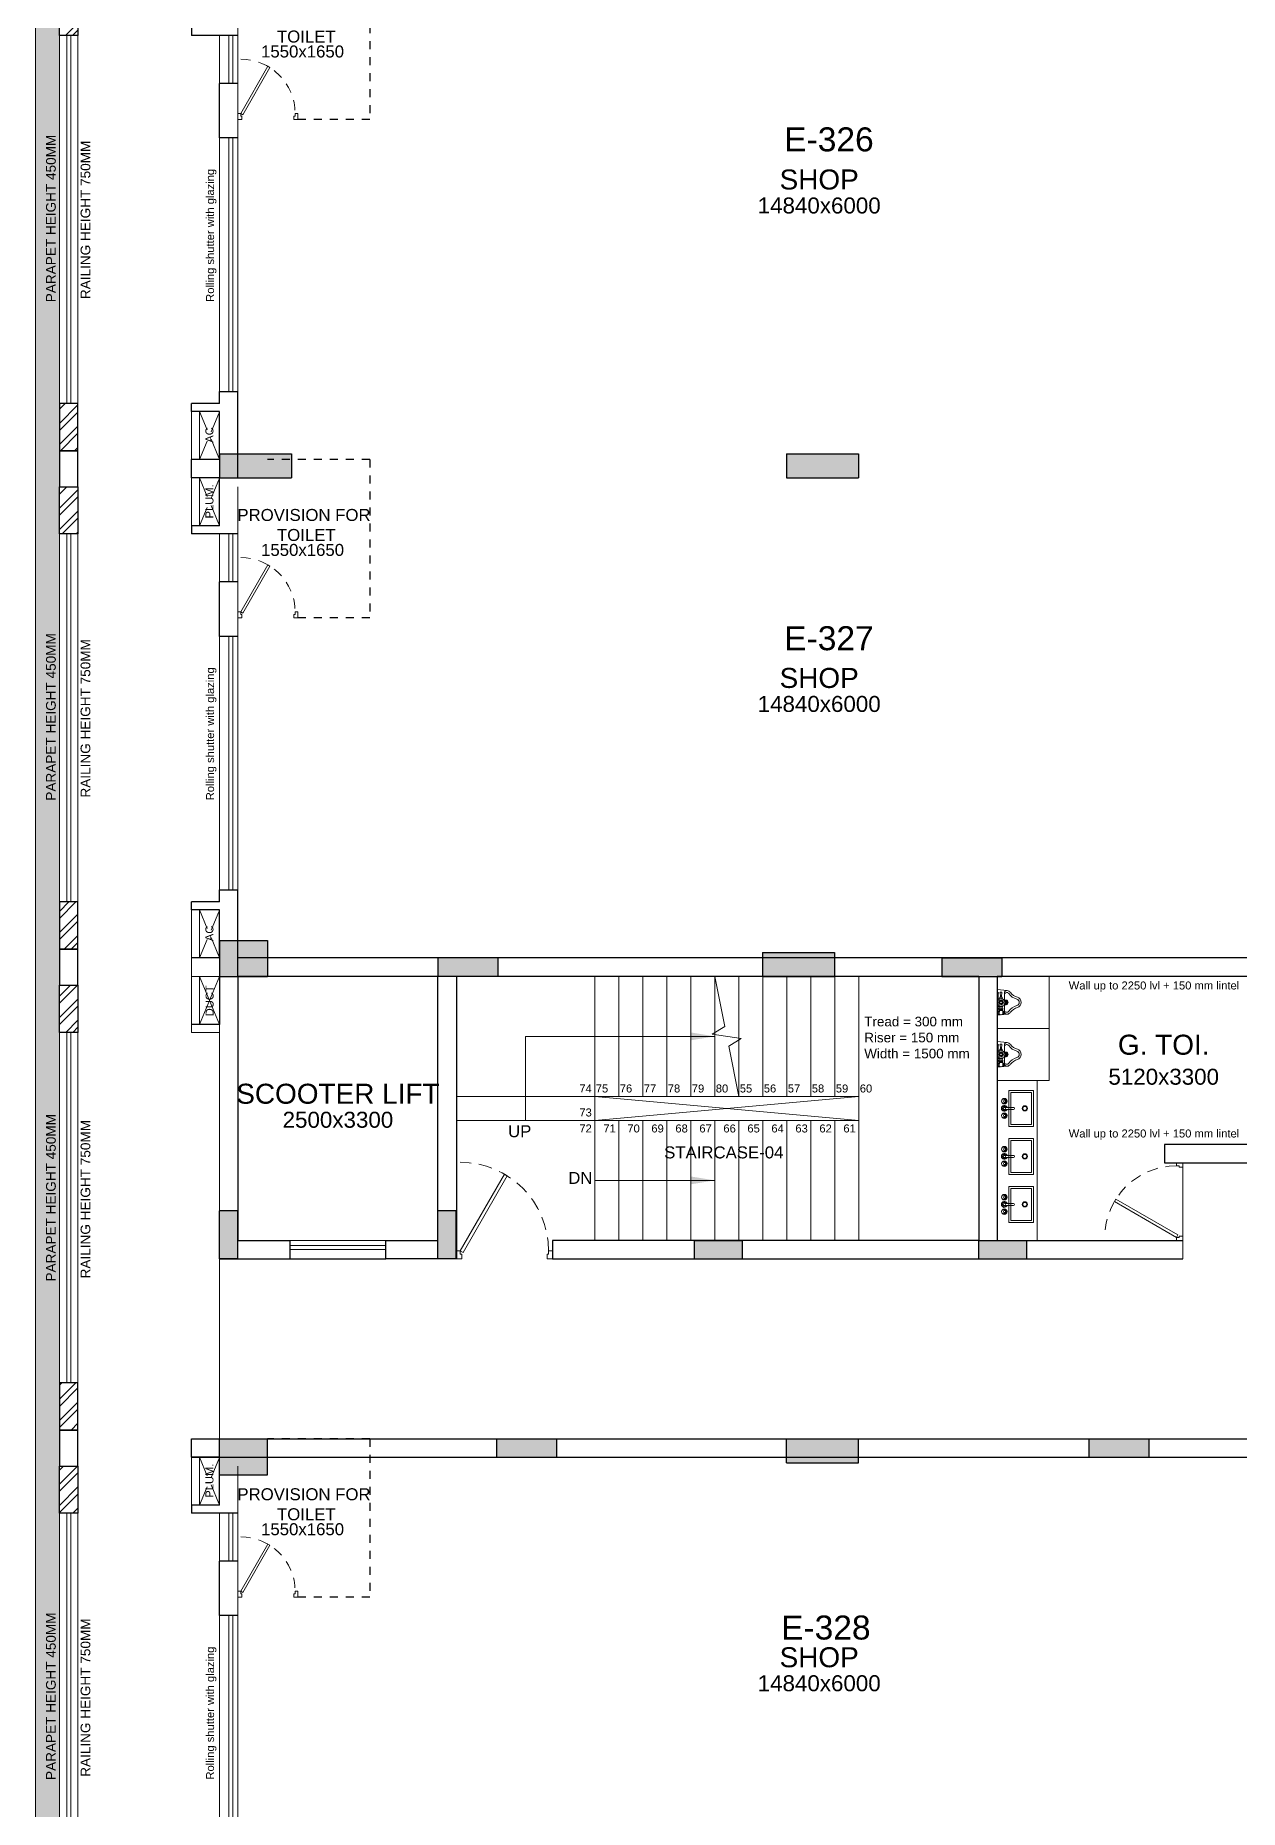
# Model space of a CAD drawing. Header units: metres. Extents: x 9819 to 10514, y 4405 to 4599.
# Drawn here: x 10423.67 to 10438.72, y 4453.6 to 4475.77 of the extents above; entities that cross this region are included whole.
import ezdxf
from ezdxf.enums import TextEntityAlignment as Align

# ---------------------------------------------------------------- set-up
doc = ezdxf.new("R2010")
doc.units = ezdxf.units.M
doc.header["$MEASUREMENT"] = 0
doc.linetypes.add('DASHED2', pattern=[0.375, 0.25, -0.125])
doc.linetypes.add('HIDDEN', pattern=[0.375, 0.25, -0.125])
doc.layers.add('A_COL. NO', color=4, linetype='Continuous')
doc.layers.add('STRU. COL.', color=1, linetype='Continuous')
for name, color, linetype, lineweight in [('A_CONC', 1, 'Continuous', 30), ('A_DOOR-WIN', 23, 'Continuous', 9), ('A_DOTTED', 8, 'HIDDEN', 0), ('A_GLAZE', 140, 'Continuous', 5), ('A_LEDGE', 252, 'Continuous', 15), ('A_PLUMBING FIXTURES', 8, 'Continuous', 15), ('A_SHOP NO.', 113, 'Continuous', 5), ('A_SILL 0.09', 9, 'Continuous', 9), ('A_SILL 0.25', 25, 'Continuous', 15), ('A_STAIRS', 21, 'Continuous', 9), ('A_TEXT', 7, 'Continuous', 5), ('A_WALL', 7, 'Continuous', 30), ('A_Wall Hatch', 8, 'Continuous', 5), ('Doorline', 251, 'DASHED2', 13)]:
    doc.layers.add(name, color=color, linetype=linetype, lineweight=lineweight)
doc.layers.get('A_COL. NO').off()
doc.styles.add('A', font='ARIALN.TTF')
doc.styles.get("Standard").update_dxf_attribs({"font": 'arial.ttf'})
doc.dimstyles.new('DIM IN MM', dxfattribs={"dimtxt": 0.18, "dimasz": 0.075, "dimexe": 0.05, "dimexo": 0.05, "dimgap": 0.05, "dimtad": 0, "dimdec": 0, "dimlfac": 1000, "dimzin": 3, "dimdsep": 46, "dimtxsty": 'A', "dimblk1": 'ARCHTICK', "dimblk2": 'ARCHTICK', "dimsah": 1, "dimcen": 0, "dimclrd": 256, "dimclre": 256, "dimclrt": 256, "dimadec": 0, "dimazin": 0, "dimtfac": 1, "dimtdec": 0, "dimtofl": 0, "dimtmove": 1, "dimatfit": 3, "dimfxl": 1, "dimtolj": 1, "dimtzin": 0, "dimlwd": -1, "dimlwe": -1, "dimarcsym": 0})

# ---------------------------------------------------------------- blocks, each defined once
blk = doc.blocks.new('D 750')
at = {"layer": 'A_DOOR-WIN'}
for points in [[(-0.372, 0.665), (-0.035, 0.075), (-0.063, 0.059), (-0.4, 0.649)], [(-0.75, 0.075), (-0.75, 0), (-0.7, 0), (-0.7, 0.043), (-0.715, 0.043), (-0.715, 0.075)], [(0, 0.075), (0, 0), (-0.05, 0), (-0.05, 0.043), (-0.035, 0.043), (-0.035, 0.075)]]:
    blk.add_lwpolyline(points, close=True, dxfattribs=at)
at = {"layer": 'Doorline', "ltscale": 0.5}
blk.add_arc((-0.035, 0.075), 0.68, 90, 180, dxfattribs=at)
blk = doc.blocks.new('Typical shops 3rd')
at = {"layer": 'A_DOOR-WIN'}
for p, q in [((30.095, -1.08), (30.095, -4.25)), ((30.145, -1.08), (30.145, -4.25)), ((0.465, -5.38), (0.465, -2.21)), ((0.515, -5.38), (0.515, -2.21))]:
    blk.add_line(p, q, dxfattribs=at)
at = {"layer": 'A_DOTTED'}
for p, q in [((0.1, -0.83), (0.35, -0.23)), ((0.1, -0.23), (0.35, -0.83)), ((30.51, -0.23), (30.26, -0.83)), ((30.51, -0.83), (30.26, -0.23)), ((0.1, -6.23), (0.35, -5.63)), ((0.1, -5.63), (0.35, -6.23)), ((30.51, -5.63), (30.26, -6.23)), ((30.51, -6.23), (30.26, -5.63))]:
    blk.add_line(p, q, dxfattribs=at)
at = {"layer": 'A_GLAZE'}
for p, q in [((0.465, -1.53), (0.465, -0.93)), ((0.515, -1.53), (0.515, -0.93)), ((30.095, -4.93), (30.095, -5.53)), ((30.145, -4.93), (30.145, -5.53))]:
    blk.add_line(p, q, dxfattribs=at)
at = {"layer": 'A_LEDGE'}
for p, q in [((0, -0.83), (0, -0.23)), ((0.1, -0.83), (0.1, -0.23)), ((30.51, -0.83), (30.51, -0.23)), ((30.61, -0.83), (30.61, -0.23)), ((0, -5.63), (0, -6.23)), ((0.1, -5.63), (0.1, -6.23)), ((30.51, -5.63), (30.51, -6.23)), ((30.61, -5.63), (30.61, -6.23))]:
    blk.add_line(p, q, dxfattribs=at)
at = {"layer": 'A_SILL 0.09'}
for p, q in [((0.58, -0.34), (0.58, -5.38)), ((0.35, -1.53), (0.35, -0.93)), ((30.03, -4.25), (30.03, -1.08)), ((30.26, -1.08), (30.26, -4.25)), ((0.35, -5.38), (0.35, -2.21)), ((30.26, -4.93), (30.26, -5.53))]:
    blk.add_line(p, q, dxfattribs=at)
at = {"layer": 'A_WALL'}
for p, q in [((0, -0.23), (0, 0)), ((30.03, 0), (30.03, -1.08)), ((30.61, 0), (30.61, -0.23)), ((0.35, -0.23), (0, -0.23)), ((0.35, -0.83), (0.35, -0.23)), ((30.26, -0.23), (30.61, -0.23)), ((30.26, -0.23), (30.26, -0.83)), ((0.35, -0.83), (0, -0.83)), ((0, -0.83), (0, -0.93)), ((30.26, -0.83), (30.61, -0.83)), ((30.61, -0.83), (30.61, -0.93)), ((0.58, -0.93), (0, -0.93)), ((30.26, -1.08), (30.03, -1.08)), ((30.26, -0.93), (30.61, -0.93)), ((30.26, -0.93), (30.26, -1.08)), ((0.35, -2.21), (0.35, -1.53)), ((0.58, -1.53), (0.35, -1.53)), ((0.58, -2.21), (0.35, -2.21)), ((30.03, -4.25), (30.03, -4.93)), ((30.03, -4.25), (30.26, -4.25)), ((30.26, -4.25), (30.26, -4.93)), ((30.03, -4.93), (30.26, -4.93)), ((0.35, -5.53), (0, -5.53)), ((0, -5.63), (0, -5.53)), ((0.35, -5.38), (0.58, -5.38)), ((0.35, -5.53), (0.35, -5.38)), ((0.58, -6.46), (0.58, -5.38)), ((30.03, -5.53), (30.61, -5.53)), ((30.03, -5.53), (30.03, -6.13)), ((30.61, -5.63), (30.61, -5.53)), ((0.35, -5.63), (0, -5.63)), ((0.35, -6.23), (0.35, -5.63)), ((30.26, -5.63), (30.26, -6.23)), ((30.26, -5.63), (30.61, -5.63)), ((0.35, -6.23), (0, -6.23)), ((30.26, -6.23), (30.61, -6.23))]:
    blk.add_line(p, q, dxfattribs=at)
at = {"layer": 'A_WALL', "color": 252, "linetype": 'DASHED2', "ltscale": 0.3, "true_color": 0x939598}
for p, q in [((2.23, 0), (0.95, 0)), ((28.38, -6.23), (30.03, -6.23))]:
    blk.add_line(p, q, dxfattribs=at)
for points in [[(2.23, 0), (2.23, -1.98), (1.33, -1.98)], [(28.38, -6.23), (28.38, -4.48), (29.28, -4.48)]]:
    blk.add_lwpolyline(points, dxfattribs=at)
at = {"layer": 'A_DOOR-WIN', "xscale": -1}
blk.add_blockref('D 750', (0.58, -1.98), dxfattribs=at)
at = {"layer": 'A_DOOR-WIN', "xscale": -1, "rotation": 180}
blk.add_blockref('D 750', (30.03, -4.48), dxfattribs=at)
at = {"layer": 'A_TEXT'}
for s, p in [('PLUM.', (0.274, -0.523)), ('AC', (30.436, -0.531)), ('Rolling shutter with glazing', (30.399, -3.034)), ('Rolling shutter with glazing', (0.282, -3.428)), ('PLUM.', (30.434, -5.936)), ('AC', (0.274, -5.923))]:
    blk.add_text(s, height=0.1, rotation=90, dxfattribs=at).set_placement(p, align=Align.CENTER)
for s, height, p in [('1550x1650', 0.15, (1.388, -1.205)), ('SHOP', 0.25, (7.845, -2.855)), ('SHOP', 0.25, (22.548, -2.855)), ('14840x6000', 0.2, (7.845, -3.155)), ('14840x6000', 0.2, (22.531, -3.155)), ('1550x1650', 0.15, (29.207, -5.877))]:
    blk.add_text(s, height=height, dxfattribs=at).set_placement(p, align=Align.CENTER)
at = {"layer": 'A_TEXT', "char_height": 0.15, "width": 1.97366, "attachment_point": 1}
for insert in [(0.419, -0.618), (28.239, -5.29)]:
    blk.add_mtext('\\pxqc;PROVISION FOR\\P TOILET ', dxfattribs=dict(at, insert=insert))
blk = doc.blocks.new('D-900')
at = {"layer": 'A_DOOR-WIN'}
for points in [[(0.45, 0.794), (0.035, 0.075), (0.063, 0.059), (0.478, 0.778)], [(0, 0.075), (0, 0), (0.05, 0), (0.05, 0.043), (0.035, 0.043), (0.035, 0.075)], [(0.9, 0.075), (0.9, 0), (0.85, 0), (0.85, 0.043), (0.865, 0.043), (0.865, 0.075)]]:
    blk.add_lwpolyline(points, close=True, dxfattribs=at)
at = {"layer": 'Doorline', "ltscale": 0.5}
blk.add_arc((0.035, 0.075), 0.83, 0, 90, dxfattribs=at)
blk = doc.blocks.new('_ARCHTICK')
at = {"color": 0, "linetype": 'ByBlock', "const_width": 0.15}
blk.add_lwpolyline([(-0.5, -0.5), (0.5, 0.5)], dxfattribs=at)
blk = doc.blocks.new('6P-BAMBI-flat-18')
at = {"ltscale": 0.5}
for p, q in [((0, 0.143), (0, 0.159)), ((0, 0.159), (0.123, 0.149)), ((0, 0.143), (0, 0.117)), ((0, -0.159), (0, 0.117)), ((0.006, 0.147), (0.023, 0.147)), ((0.006, 0.147), (0.006, 0.113)), ((0.006, 0.113), (0.023, 0.113)), ((0.008, 0.13), (0.021, 0.13)), ((0.014, 0.113), (0.014, 0.059)), ((0.023, 0.15), (0.023, 0.11)), ((0.023, 0.15), (0.025, 0.15)), ((0.023, 0.11), (0.028, 0.11)), ((0.025, 0.15), (0.025, 0.11)), ((0.071, 0.088), (0.026, 0.088)), ((0.026, 0.074), (0.026, 0.088)), ((0.071, 0.074), (0.026, 0.074)), ((0.026, 0.05), (0.026, 0.041)), ((0.026, 0.05), (0.07, 0.05)), ((0.028, 0.12), (0.028, 0.103)), ((0.028, 0.088), (0.028, 0.103)), ((0.028, 0.103), (0.069, 0.103)), ((0.033, 0.05), (0.033, 0.074)), ((0.048, 0.076), (0.048, 0.086)), ((0.064, 0.05), (0.064, 0.074)), ((0.068, 0.088), (0.068, 0.103)), ((0.069, 0.12), (0.069, 0.103)), ((0.069, 0.11), (0.08, 0.11)), ((0.07, 0.05), (0.07, 0.041)), ((0.071, 0.15), (0.08, 0.15)), ((0.071, 0.15), (0.071, 0.11)), ((0.071, 0.074), (0.071, 0.088)), ((0.08, 0.15), (0.08, 0.11)), ((0.086, 0.148), (0.08, 0.149)), ((0.08, 0.147), (0.09, 0.147)), ((0.08, 0.113), (0.09, 0.113)), ((0.082, 0.13), (0.088, 0.13)), ((0.09, 0.147), (0.09, 0.113)), ((0.09, 0.021), (0.09, 0.116)), ((0, -0.159), (0.123, -0.149)), ((0.014, -0.115), (0.014, -0.059)), ((0.027, -0.042), (0.027, -0.045)), ((0.037, -0.045), (0.027, -0.045)), ((0.033, -0.045), (0.033, -0.063)), ((0.033, -0.063), (0.035, -0.065)), ((0.063, -0.063), (0.033, -0.063)), ((0.061, -0.065), (0.035, -0.065)), ((0.039, -0.126), (0.041, -0.069)), ((0.039, -0.126), (0.041, -0.128)), ((0.039, -0.126), (0.057, -0.126)), ((0.041, -0.069), (0.055, -0.069)), ((0.041, -0.128), (0.055, -0.128)), ((0.057, -0.126), (0.055, -0.069)), ((0.057, -0.126), (0.055, -0.128)), ((0.059, -0.045), (0.069, -0.045)), ((0.063, -0.063), (0.061, -0.065)), ((0.063, -0.045), (0.063, -0.063)), ((0.069, -0.042), (0.069, -0.045)), ((0.09, -0.116), (0.09, -0.021))]:
    blk.add_line(p, q, dxfattribs=at)
blk.add_lwpolyline([(0.032, -0.009), (0.048, -0.018), (0.064, -0.009), (0.064, 0.009), (0.048, 0.018), (0.032, 0.009)], close=True)
for centre, radius in [((0.048, 0), 0.0469), ((0.048, 0), 0.03), ((0.048, 0), 0.029), ((0.048, 0), 0.019), ((0.048, 0), 0.016), ((0.105, 0.018), 0.004), ((0.105, 0), 0.004), ((0.118, 0.013), 0.004), ((0.123, 0), 0.004), ((0.105, -0.018), 0.004), ((0.118, -0.013), 0.004)]:
    blk.add_circle(centre, radius, dxfattribs=at)
for centre, radius, start, end in [((0.028, 0.138), 0.0223, 157.5879, 202.4121), ((0.028, 0.121), 0.0223, 157.5879, 202.4121), ((0.028, 0.059), 0.014, 180, 261.7868), ((0.001, 0.138), 0.0223, 337.5879, 22.4121), ((0.001, 0.121), 0.0223, 337.5879, 22.4121), ((0.048, 0.103), 0.0519, 63.7158, 116.2842), ((0.037, 0.059), 0.0295, 67.5879, 112.4121), ((0.037, 0.103), 0.0295, 247.5879, 292.4121), ((0.043, 0.02), 0.0304, 97.8129, 124.2621), ((0.059, 0.059), 0.0295, 67.5879, 112.4121), ((0.059, 0.103), 0.0295, 247.5879, 292.4121), ((0.053, 0.02), 0.0304, 55.7379, 82.1871), ((0.102, 0.138), 0.0223, 157.5879, 202.4121), ((0.102, 0.121), 0.0223, 157.5879, 202.4121), ((0.159, 0.11), 0.0773, 171.3259, 171.3813), ((0.068, 0.138), 0.0223, 337.5879, 22.4121), ((0.068, 0.121), 0.0223, 337.5879, 22.4121), ((0.124, 0.115), 0.0341, 91.4853, 177.6343), ((0.1, 0.119), 0.0185, 116.9779, 124.4727), ((0.119, 0.095), 0.0293, 29.0945, 168.479), ((0.105, 0), 0.03, 240, 120), ((0.105, 0), 0.025, 233.1301, 126.8699), ((0.092, 0.013), 0.004, 295.9057, 96.1735), ((0.118, 0.095), 0.0538, 31.6584, 84.8116), ((0.295, 0.223), 0.189, 217.0065, 254.7999), ((0.297, 0.227), 0.168, 217.9141, 254.9362), ((0.232, 0), 0.043, 0, 71.887), ((0.232, 0), 0.068, 0, 71.887), ((0.028, -0.059), 0.014, 94.096, 180), ((0.022, -0.115), 0.008, 180, 270), ((0.038, -0.018), 0.0275, 247.5879, 267.8858), ((0.046, -0.064), 0.00754, 193.7683, 230.2425), ((0.05, -0.064), 0.00754, 309.7575, 346.2317), ((0.059, -0.018), 0.0275, 272.1142, 292.4121), ((0.119, -0.095), 0.0293, 191.521, 330.9055), ((0.124, -0.115), 0.0341, 182.3657, 268.5147), ((0.092, -0.013), 0.004, 263.8265, 64.0943), ((0.118, -0.095), 0.0538, 275.1884, 328.3416), ((0.295, -0.223), 0.189, 105.2001, 142.9935), ((0.297, -0.227), 0.168, 105.0638, 142.0859), ((0.232, 0), 0.043, 288.113, 0), ((0.232, 0), 0.068, 288.113, 0)]:
    blk.add_arc(centre, radius, start, end, dxfattribs=at)
blk = doc.blocks.new('S7-flat-32')
at = {"ltscale": 0.5}
for p, q in [((5388.851, -19005.32), (5388.851, -19004.87)), ((5388.851, -19004.87), (5389.16, -19004.87)), ((5388.851, -19005.32), (5388.851, -19004.87)), ((5388.851, -19004.87), (5389.16, -19004.87)), ((5388.876, -19005.295), (5388.876, -19004.895)), ((5388.876, -19004.895), (5389.135, -19004.895)), ((5388.876, -19005.295), (5388.876, -19004.895)), ((5388.876, -19004.895), (5389.135, -19004.895)), ((5389.135, -19004.895), (5389.135, -19005.295)), ((5389.135, -19004.895), (5389.135, -19005.295)), ((5389.16, -19004.87), (5389.16, -19005.32)), ((5389.16, -19004.87), (5389.16, -19005.32)), ((5389.203, -19005.001), (5389.196, -19005.001)), ((5389.203, -19005.001), (5389.196, -19005.001)), ((5389.203, -19005.008), (5389.196, -19005.008)), ((5389.203, -19005.008), (5389.196, -19005.008)), ((5389.212, -19004.993), (5389.212, -19004.986)), ((5389.212, -19004.993), (5389.212, -19004.986)), ((5389.212, -19005.017), (5389.212, -19005.023)), ((5389.212, -19005.017), (5389.212, -19005.023)), ((5389.218, -19004.992), (5389.218, -19004.986)), ((5389.218, -19004.992), (5389.218, -19004.986)), ((5389.218, -19005.016), (5389.218, -19005.023)), ((5389.218, -19005.016), (5389.218, -19005.023)), ((5389.194, -19005.083), (5389.103, -19005.083)), ((5389.194, -19005.083), (5389.103, -19005.083)), ((5389.103, -19005.108), (5389.194, -19005.108)), ((5389.103, -19005.108), (5389.194, -19005.108)), ((5389.203, -19005.183), (5389.196, -19005.183)), ((5389.203, -19005.183), (5389.196, -19005.183)), ((5389.203, -19005.189), (5389.196, -19005.189)), ((5389.203, -19005.189), (5389.196, -19005.189)), ((5389.212, -19005.174), (5389.212, -19005.167)), ((5389.212, -19005.174), (5389.212, -19005.167)), ((5389.212, -19005.198), (5389.212, -19005.205)), ((5389.212, -19005.198), (5389.212, -19005.205)), ((5389.218, -19005.174), (5389.218, -19005.167)), ((5389.218, -19005.174), (5389.218, -19005.167)), ((5389.218, -19005.198), (5389.218, -19005.205)), ((5389.218, -19005.198), (5389.218, -19005.205)), ((5389.16, -19005.32), (5388.851, -19005.32)), ((5389.16, -19005.32), (5388.851, -19005.32)), ((5389.135, -19005.295), (5388.876, -19005.295)), ((5389.135, -19005.295), (5388.876, -19005.295))]:
    blk.add_line(p, q, dxfattribs=at)
for centre, radius in [((5389.215, -19005.005), 0.0344), ((5389.215, -19005.005), 0.0344), ((5389.19, -19005.005), 0.00699), ((5389.19, -19005.005), 0.00699), ((5389.215, -19005.005), 0.0125), ((5389.215, -19005.005), 0.0125), ((5389.215, -19004.98), 0.00699), ((5389.215, -19004.98), 0.00699), ((5389.215, -19005.03), 0.00699), ((5389.215, -19005.03), 0.00699), ((5388.959, -19005.095), 0.0326), ((5388.959, -19005.095), 0.0326), ((5388.959, -19005.095), 0.025), ((5388.959, -19005.095), 0.025), ((5389.215, -19005.186), 0.0344), ((5389.215, -19005.186), 0.0344), ((5389.19, -19005.186), 0.00699), ((5389.19, -19005.186), 0.00699), ((5389.215, -19005.095), 0.0125), ((5389.215, -19005.095), 0.0125), ((5389.215, -19005.186), 0.0125), ((5389.215, -19005.186), 0.0125), ((5389.215, -19005.161), 0.00699), ((5389.215, -19005.161), 0.00699), ((5389.215, -19005.211), 0.00699), ((5389.215, -19005.211), 0.00699)]:
    blk.add_circle(centre, radius, dxfattribs=at)
for centre, radius, start, end in [((5389.215, -19005.005), 0.025, 106.2342, 163.9047), ((5389.215, -19005.005), 0.025, 106.2342, 163.9047), ((5389.215, -19005.005), 0.025, 196.12, 254.0884), ((5389.215, -19005.005), 0.025, 196.12, 254.0884), ((5389.103, -19005.095), 0.0125, 90, 270), ((5389.103, -19005.095), 0.0125, 90, 270), ((5389.215, -19005.095), 0.0375, 199.6514, 160.3603), ((5389.215, -19005.095), 0.0375, 199.6514, 160.3603), ((5389.215, -19005.186), 0.025, 106.4413, 164.0789), ((5389.215, -19005.186), 0.025, 106.4413, 164.0789), ((5389.215, -19005.186), 0.025, 195.2407, 254.2093), ((5389.215, -19005.186), 0.025, 195.2407, 254.2093), ((5389.215, -19005.095), 0.025, 210.3431, 149.7554), ((5389.215, -19005.095), 0.025, 210.3431, 149.7554)]:
    blk.add_arc(centre, radius, start, end, dxfattribs=at)
blk = doc.blocks.new('A$C682559e5')
at = {"lineweight": 30, "true_color": 0x636466}
h = blk.add_hatch(dxfattribs=at)
h.set_pattern_fill('ANSI32', color=251, scale=0.5)
h.set_pattern_definition([(45, (-9910.29707, -4328.92705), (-0.1325825215, 0.1325825215), []), (45, (-9910.20869, -4328.92705), (-0.1325825215, 0.1325825215), [])])
h.paths.add_polyline_path([(-1.89, 78.31), (-1.89, 78.08), (-0.23, 78.08), (-0.23, 76.42), (0, 76.42), (0, 78.31)])
h.paths.add_polyline_path([(0, 75.38), (0, 75.97), (-0.23, 75.97), (-0.23, 75.38)])
h.paths.add_polyline_path([(0, 64.55), (0, 63.96), (-0.23, 63.96), (-0.23, 64.55)])
h.paths.add_polyline_path([(0, 62.92), (0, 63.51), (-0.23, 63.51), (-0.23, 62.92)])
h.paths.add_polyline_path([(0, 58.32), (0, 57.73), (-0.23, 57.73), (-0.23, 58.32)])
h.paths.add_polyline_path([(0, 56.69), (0, 57.28), (-0.23, 57.28), (-0.23, 56.69)])
h.paths.add_polyline_path([(0, 52.09), (0, 51.5), (-0.23, 51.5), (-0.23, 52.09)])
h.paths.add_polyline_path([(0, 50.46), (0, 51.05), (-0.23, 51.05), (-0.23, 50.46)])
h.paths.add_polyline_path([(0, 45.86), (0, 45.27), (-0.23, 45.27), (-0.23, 45.86)])
h.paths.add_polyline_path([(0, 44.23), (0, 44.82), (-0.23, 44.82), (-0.23, 44.23)])
h.paths.add_polyline_path([(0, 39.63), (0, 39.04), (-0.23, 39.04), (-0.23, 39.63)])
h.paths.add_polyline_path([(0, 38), (0, 38.59), (-0.23, 38.59), (-0.23, 38)])
h.paths.add_polyline_path([(0, 33.62), (0, 33.03), (-0.23, 33.03), (-0.23, 33.62)])
h.paths.add_polyline_path([(0, 31.99), (0, 32.58), (-0.23, 32.58), (-0.23, 31.99)])
h.paths.add_polyline_path([(0, 25.76), (0, 26.35), (-0.23, 26.35), (-0.23, 25.76)])
h.paths.add_polyline_path([(0, 27.39), (0, 26.8), (-0.23, 26.8), (-0.23, 27.39)])
h.paths.add_polyline_path([(0, 21.16), (0, 20.57), (-0.23, 20.57), (-0.23, 21.16)])
h.paths.add_polyline_path([(0, 19.53), (0, 20.12), (-0.23, 20.12), (-0.23, 19.53)])
h.paths.add_polyline_path([(0, 13.3), (0, 13.89), (-0.23, 13.89), (-0.23, 13.3)])
h.paths.add_polyline_path([(0, 14.93), (0, 14.34), (-0.23, 14.34), (-0.23, 14.93)])
h.paths.add_polyline_path([(0, 7.09), (0, 8.27), (-0.23, 8.27), (-0.23, 7.09)])
h.paths.add_polyline_path([(-1.89, 0), (-1.89, 0.23), (-0.23, 0.23), (-0.23, 1.89), (0, 1.89), (0, 0)])
h.paths.add_polyline_path([(-2.93, 0), (-2.34, 0), (-2.34, 0.23), (-2.93, 0.23)])
h.paths.add_polyline_path([(-8.72, 0), (-9.31, 0), (-9.31, 0.23), (-8.72, 0.23)])
h.paths.add_polyline_path([(-10.35, 0), (-9.76, 0), (-9.76, 0.23), (-10.35, 0.23)])
h.paths.add_polyline_path([(-25.19, 0), (-24.6, 0), (-24.6, 0.23), (-25.19, 0.23)])
h.paths.add_polyline_path([(-23.56, 0), (-24.15, 0), (-24.15, 0.23), (-23.56, 0.23)])
h.paths.add_polyline_path([(-17.77, 0), (-17.18, 0), (-17.18, 0.23), (-17.77, 0.23)])
h.paths.add_polyline_path([(-16.14, 0), (-16.73, 0), (-16.73, 0.23), (-16.14, 0.23)])
h.paths.add_polyline_path([(-32.02, 0), (-32.02, 0.23), (-33.68, 0.23), (-33.68, 1.89), (-33.91, 1.89), (-33.91, 0)])
h.paths.add_polyline_path([(-31.57, 0), (-30.98, 0), (-30.98, 0.23), (-31.57, 0.23)])
h.paths.add_polyline_path([(-33.91, 7.09), (-33.91, 8.27), (-33.68, 8.27), (-33.68, 7.09)])
h.paths.add_polyline_path([(-33.91, 13.3), (-33.91, 13.89), (-33.68, 13.89), (-33.68, 13.3)])
h.paths.add_polyline_path([(-33.91, 14.93), (-33.91, 14.34), (-33.68, 14.34), (-33.68, 14.93)])
h.paths.add_polyline_path([(-33.91, 19.53), (-33.91, 20.12), (-33.68, 20.12), (-33.68, 19.53)])
h.paths.add_polyline_path([(-33.91, 21.16), (-33.91, 20.57), (-33.68, 20.57), (-33.68, 21.16)])
h.paths.add_polyline_path([(-33.91, 25.76), (-33.91, 26.35), (-33.68, 26.35), (-33.68, 25.76)])
h.paths.add_polyline_path([(-33.91, 27.39), (-33.91, 26.8), (-33.68, 26.8), (-33.68, 27.39)])
h.paths.add_polyline_path([(-33.91, 31.99), (-33.91, 32.58), (-33.68, 32.58), (-33.68, 31.99)])
h.paths.add_polyline_path([(-33.91, 33.62), (-33.91, 33.03), (-33.68, 33.03), (-33.68, 33.62)])
h.paths.add_polyline_path([(-33.91, 38), (-33.91, 38.59), (-33.68, 38.59), (-33.68, 38)])
h.paths.add_polyline_path([(-33.91, 39.63), (-33.91, 39.04), (-33.68, 39.04), (-33.68, 39.63)])
h.paths.add_polyline_path([(-33.91, 44.23), (-33.91, 44.82), (-33.68, 44.82), (-33.68, 44.23)])
h.paths.add_polyline_path([(-33.91, 45.86), (-33.91, 45.27), (-33.68, 45.27), (-33.68, 45.86)])
h.paths.add_polyline_path([(-33.91, 50.46), (-33.91, 51.05), (-33.68, 51.05), (-33.68, 50.46)])
h.paths.add_polyline_path([(-33.91, 52.09), (-33.91, 51.5), (-33.68, 51.5), (-33.68, 52.09)])
h.paths.add_polyline_path([(-33.91, 56.69), (-33.91, 57.28), (-33.68, 57.28), (-33.68, 56.69)])
h.paths.add_polyline_path([(-33.91, 58.32), (-33.91, 57.73), (-33.68, 57.73), (-33.68, 58.32)])
h.paths.add_polyline_path([(-33.91, 62.92), (-33.91, 63.51), (-33.68, 63.51), (-33.68, 62.92)])
h.paths.add_polyline_path([(-33.91, 64.55), (-33.91, 63.96), (-33.68, 63.96), (-33.68, 64.55)])
h.paths.add_polyline_path([(-33.91, 75.38), (-33.91, 75.97), (-33.68, 75.97), (-33.68, 75.38)])
h.paths.add_polyline_path([(-32.02, 78.31), (-32.02, 78.08), (-33.68, 78.08), (-33.68, 76.42), (-33.91, 76.42), (-33.91, 78.31)])
at = {"layer": 'A_CONC'}
for points in [[(0, 39.04), (-0.23, 39.04), (-0.23, 38.59), (0, 38.59)], [(0, 33.03), (-0.23, 33.03), (-0.23, 32.58), (0, 32.58)], [(0, 26.8), (-0.23, 26.8), (-0.23, 26.35), (0, 26.35)]]:
    blk.add_lwpolyline(points, close=True, dxfattribs=at)
at = {"layer": 'A_WALL'}
for points in [[(0, 39.63), (0, 39.04), (-0.23, 39.04), (-0.23, 39.63)], [(0, 38), (0, 38.59), (-0.23, 38.59), (-0.23, 38)], [(0, 33.62), (0, 33.03), (-0.23, 33.03), (-0.23, 33.62)], [(0, 31.99), (0, 32.58), (-0.23, 32.58), (-0.23, 31.99)], [(0, 27.39), (0, 26.8), (-0.23, 26.8), (-0.23, 27.39)], [(0, 25.76), (0, 26.35), (-0.23, 26.35), (-0.23, 25.76)], [(0, 21.16), (0, 20.57), (-0.23, 20.57), (-0.23, 21.16)]]:
    blk.add_lwpolyline(points, close=True, dxfattribs=at)
blk = doc.blocks.new('A$C067e6641')
at = {"transparency": 33554493}
h = blk.add_hatch(color=256, dxfattribs=at)
h.dxf.hatch_style = 1
h.paths.add_polyline_path([(0.3, 0.3), (-34.21, 0.3), (-34.21, -78.61), (0.3, -78.61)])
h.paths.add_polyline_path([(0, 0), (-33.91, 0), (-33.91, -78.31), (0, -78.31)], flags=16)
blk.add_lwpolyline([(0.3, 0.3), (-34.21, 0.3), (-34.21, -78.61), (0.3, -78.61)], close=True)
at = {"layer": 'A_GLAZE', "elevation": 0}
blk.add_lwpolyline([(-33.77, -21.16), (-33.82, -21.16), (-33.82, -25.76), (-33.77, -25.76)], close=True, dxfattribs=at)
at = {"layer": 'A_GLAZE'}
for points in [[(-33.77, -27.39), (-33.82, -27.39), (-33.82, -31.99), (-33.77, -31.99)], [(-33.77, -33.62), (-33.82, -33.62), (-33.82, -38), (-33.77, -38)], [(-33.77, -39.63), (-33.82, -39.63), (-33.82, -44.23), (-33.77, -44.23)]]:
    blk.add_lwpolyline(points, close=True, dxfattribs=at)
at = {"layer": 'A_TEXT', "color": 32, "true_color": 0xcd6928}
blk.add_lwpolyline([(0, 0), (-33.91, 0), (-33.91, -78.31), (0, -78.31)], close=True, dxfattribs=at)
blk.add_lwpolyline([(-2.34, -78.08), (-0.23, -78.08), (-0.23, -0.23), (-33.68, -0.23), (-33.68, -78.08), (-31.57, -78.08)], dxfattribs=at)
at = {"rotation": 180}
blk.add_blockref('A$C682559e5', (-33.91, 0), dxfattribs=at)
at = {"layer": 'A_TEXT', "color": 32, "true_color": 0xcd6928, "char_height": 0.1215, "attachment_point": 1, "rotation": 90}
for insert in [(-34.078, -24.494), (-34.078, -30.724, 0), (-34.078, -36.734, 0), (-34.078, -42.964, 0)]:
    blk.add_mtext_dynamic_manual_height_columns('PARAPET HEIGHT 450MM', width=3.42392, gutter_width=0.931, heights=[0], dxfattribs=dict(at, insert=insert))
at = {"layer": 'A_TEXT', "color": 4, "char_height": 0.1215, "attachment_point": 1, "rotation": 90}
for insert in [(-33.646, -24.455), (-33.646, -30.685, 0), (-33.646, -36.695, 0), (-33.646, -42.925, 0)]:
    blk.add_mtext_dynamic_manual_height_columns('RAILING HEIGHT 750MM', width=3.42392, gutter_width=0.931, heights=[0], dxfattribs=dict(at, insert=insert))
blk = doc.blocks.new('col')
at = {"linetype": 'Continuous'}
blk.add_hatch(color=256, dxfattribs=at).paths.add_polyline_path([(0, 0), (1, 0), (1, 1), (0, 1), (0, 0)])
at = {"linetype": 'Continuous', "lineweight": 25}
for p, q in [((0, 1), (1, 1)), ((0, 1), (0, 0)), ((1, 1), (1, 0)), ((0, 0), (1, 0))]:
    blk.add_line(p, q, dxfattribs=at)
blk = doc.blocks.new('WING-E REVISED COLU.')
at = {"layer": 'STRU. COL.', "zscale": 0.23}
for p, xscale, yscale in [((5452.425, -8860.856), 0.9, 0.3), ((5459.51, -8860.856), 0.9, 0.3), ((5452.425, -8867.086), 0.6, 0.45), ((5459.21, -8867.086), 0.9, 0.3), ((5461.455, -8867.086), 0.75, 0.23)]:
    blk.add_blockref('col', p, dxfattribs=dict(at, xscale=xscale, yscale=yscale))
for p, xscale, yscale, rotation in [((5455.155, -8866.856), 0.23, 0.75, 270), ((5452.425, -8870.616), -0.6, 0.23, 270), ((5455.155, -8870.616), -0.6, 0.23, 270), ((5458.363, -8870.386), -0.6, 0.23, 180), ((5461.915, -8870.386), -0.6, 0.23, 180), ((5452.425, -8872.866), -0.6, 0.45, 180), ((5455.893, -8872.866), -0.75, 0.23, 180), ((5459.51, -8872.866), -0.9, 0.3, 180), ((5463.295, -8872.866), -0.75, 0.23, 180)]:
    blk.add_blockref('col', p, dxfattribs=dict(at, xscale=xscale, yscale=yscale, rotation=rotation))

msp = doc.modelspace()

# ---------------------------------------------------------------- linework, layer by layer
at = {"layer": 'A_DOOR-WIN'}
for p, q in [((10428.0474, 4460.6478), (10426.8474, 4460.6478)), ((10428.0474, 4460.5978), (10426.8474, 4460.5978))]:
    msp.add_line(p, q, dxfattribs=at)
at = {"layer": 'A_PLUMBING FIXTURES'}
msp.add_line((10436.1874, 4462.7128), (10436.1874, 4460.7128), dxfattribs=at)
for points in [[(10435.6874, 4464.0128), (10436.3374, 4464.0128), (10436.3374, 4463.3628), (10435.6874, 4463.3628)], [(10435.6874, 4463.3628), (10436.3374, 4463.3628), (10436.3374, 4462.7128), (10435.6874, 4462.7128)]]:
    msp.add_lwpolyline(points, close=True, dxfattribs=at)
at = {"layer": 'A_SILL 0.09'}
msp.add_line((10426.8474, 4460.7128), (10428.0474, 4460.7128), dxfattribs=at)
for points in [[(10425.9674, 4463.3128), (10425.9674, 4460.4828), (10425.9674, 4458.2328)], [(10438.0074, 4460.4828), (10438.0074, 4460.7128), (10438.0074, 4461.6828)]]:
    msp.add_lwpolyline(points, dxfattribs=at)
at = {"layer": 'A_SILL 0.25'}
msp.add_lwpolyline([(10425.9674, 4418.6228), (10423.9674, 4418.6228), (10423.9674, 4496.9328), (10457.8774, 4496.9328), (10457.8774, 4418.6228), (10455.8774, 4418.6228)], close=True, dxfattribs=at)
msp.add_lwpolyline([(10425.9674, 4418.8528), (10424.1974, 4418.8528), (10424.1974, 4496.7028), (10457.6474, 4496.7028), (10457.6474, 4418.8528), (10455.8774, 4418.8528)], dxfattribs=at)
at = {"layer": 'A_STAIRS'}
for p, q in [((10430.9574, 4462.5128), (10430.9574, 4464.0128)), ((10431.2574, 4462.5128), (10431.2574, 4464.0128)), ((10431.5574, 4462.5128), (10431.5574, 4464.0128)), ((10431.8574, 4462.5128), (10431.8574, 4464.0128)), ((10432.7574, 4462.5128), (10432.7574, 4464.0128)), ((10433.0574, 4462.5128), (10433.0574, 4464.0128)), ((10433.3574, 4462.5128), (10433.3574, 4464.0128)), ((10433.6574, 4462.5128), (10433.6574, 4464.0128)), ((10430.6574, 4462.5128), (10430.6574, 4462.2128)), ((10430.9574, 4462.2128), (10430.9574, 4460.7128)), ((10431.2574, 4462.2128), (10431.2574, 4460.7128)), ((10431.5574, 4462.2128), (10431.5574, 4460.7128)), ((10431.8574, 4462.2128), (10431.8574, 4460.7128)), ((10432.1574, 4462.2128), (10432.1574, 4460.7128)), ((10432.4574, 4462.2128), (10432.4574, 4460.7128)), ((10432.7574, 4462.2128), (10432.7574, 4460.7128)), ((10433.0574, 4462.2128), (10433.0574, 4460.7128)), ((10433.3574, 4462.2128), (10433.3574, 4460.7128)), ((10433.6574, 4462.2128), (10433.6574, 4460.7128))]:
    msp.add_line(p, q, dxfattribs=at)
for points in [[(10433.9574, 4464.0128), (10433.9574, 4462.5128), (10430.6574, 4462.2128), (10428.9274, 4462.2128)], [(10430.6574, 4464.0128), (10430.6574, 4462.5128), (10433.9574, 4462.5128), (10433.9574, 4462.2128), (10430.6574, 4462.2128), (10430.6574, 4460.7128)], [(10433.9574, 4460.7128), (10433.9574, 4462.2128), (10430.6574, 4462.5128), (10428.9274, 4462.5128)]]:
    msp.add_lwpolyline(points, dxfattribs=at)
at = {"layer": 'A_STAIRS', "linetype": 'Continuous'}
msp.add_lwpolyline([(10432.4574, 4464.0128), (10432.4574, 4462.5128), (10432.3319, 4463.1402), (10432.488, 4463.2352), (10432.1267, 4463.2904), (10432.2829, 4463.3854), (10432.1574, 4464.0128), (10432.1574, 4462.5128)], dxfattribs=at)
at = {"layer": 'A_WALL'}
for p, q in [((10455.6474, 4464.2428), (10426.1974, 4464.2428)), ((10435.4574, 4464.0128), (10435.4574, 4460.7128)), ((10440.8074, 4464.0128), (10435.6874, 4464.0128)), ((10435.6874, 4464.0128), (10435.6874, 4460.7128)), ((10435.6874, 4460.7128), (10438.0074, 4460.7128)), ((10425.9674, 4460.4828), (10426.8474, 4460.4828)), ((10425.6174, 4458.2328), (10456.2274, 4458.2328)), ((10425.6174, 4458.0028), (10456.2274, 4458.0028))]:
    msp.add_line(p, q, dxfattribs=at)
for points in [[(10425.9674, 4464.0128), (10425.9674, 4463.4128), (10425.6174, 4463.4128)], [(10435.4574, 4464.0128), (10428.9274, 4464.0128), (10428.9274, 4460.4828), (10428.0474, 4460.4828)], [(10440.8074, 4462.4128), (10440.8074, 4461.9128), (10437.7774, 4461.9128), (10437.7774, 4461.6828), (10439.2074, 4461.6828)], [(10435.4574, 4460.7128), (10430.1274, 4460.7128), (10430.1274, 4460.4828), (10438.0074, 4460.4828)]]:
    msp.add_lwpolyline(points, dxfattribs=at)
msp.add_lwpolyline([(10428.6974, 4460.7128), (10428.6974, 4464.0128), (10426.1974, 4464.0128), (10426.1974, 4460.7128), (10426.8474, 4460.7128), (10426.8474, 4460.4828), (10428.0474, 4460.4828), (10428.0474, 4460.7128)], close=True, dxfattribs=at)
at = {"layer": 'A_Wall Hatch'}
msp.add_lwpolyline([(10425.6174, 4464.2428), (10425.6174, 4464.0128), (10425.9674, 4464.0128), (10425.7174, 4463.4128), (10425.7174, 4464.0128), (10425.9674, 4463.4128), (10425.9674, 4463.3128), (10425.6174, 4463.3128), (10425.6174, 4463.4128), (10425.6174, 4464.0128)], dxfattribs=at)

# ---------------------------------------------------------------- block references
at = {"layer": 'A_COL. NO'}
msp.add_blockref('WING-E REVISED COLU.', (4973.5422, 13331.0986), dxfattribs=at)
at = {"layer": 'A_DOOR-WIN', "xscale": 1.333333333270275, "yscale": 1.333333333270275, "zscale": 1.333333333270275}
msp.add_blockref('D-900', (10428.9274, 4460.4828), dxfattribs=at)
at = {"layer": 'A_DOOR-WIN', "xscale": 1.077777777727252, "yscale": 1.077777777727252, "zscale": 1.077777777727252, "rotation": 90}
msp.add_blockref('D-900', (10438.0074, 4460.7128), dxfattribs=at)
at = {"layer": 'A_PLUMBING FIXTURES', "ltscale": 0.5, "xscale": -1}
for name, p, rotation in [('6P-BAMBI-flat-18', (10435.6874, 4463.6878), 180.0006327044504), ('6P-BAMBI-flat-18', (10435.6874, 4463.0378), 180.0006327044504), ('S7-flat-32', (15824.5724, 23467.577), 0.001265408673765123), ('S7-flat-32', (15824.5724, 23466.977), 0.001265408673765123), ('S7-flat-32', (15824.5724, 23466.377), 0.001265408673765123)]:
    msp.add_blockref(name, p, dxfattribs=dict(at, rotation=rotation))
at = {"layer": 'A_SILL 0.25'}
msp.add_blockref('A$C067e6641', (10457.8774, 4496.9328), dxfattribs=at)
at = {"layer": 'A_Wall Hatch'}
for p in [(10425.6174, 4476.7028), (10425.6174, 4470.4728), (10425.6174, 4458.2328)]:
    msp.add_blockref('Typical shops 3rd', p, dxfattribs=at)

# ---------------------------------------------------------------- texts
at = {"layer": 'A_SHOP NO.'}
for s, p in [('E-326', (10433.5847, 4474.3244)), ('E-327', (10433.5847, 4468.0893)), ('E-328', (10433.5458, 4455.7241))]:
    msp.add_text(s, height=0.3, dxfattribs=at).set_placement(p, align=Align.CENTER)
at = {"layer": 'A_STAIRS'}
for s, p in [('74', (10430.6203, 4462.5616)), ('73', (10430.6203, 4462.2616)), ('72', (10430.6203, 4462.0617)), ('71', (10430.9203, 4462.0617)), ('70', (10431.2203, 4462.0617)), ('69', (10431.5203, 4462.0617)), ('68', (10431.8203, 4462.0617)), ('67', (10432.1203, 4462.0617)), ('66', (10432.4203, 4462.0617)), ('65', (10432.7203, 4462.0617)), ('64', (10433.0203, 4462.0617)), ('63', (10433.3203, 4462.0617)), ('62', (10433.6203, 4462.0617)), ('61', (10433.9203, 4462.0617))]:
    msp.add_text(s, height=0.1, dxfattribs=at).set_placement(p, align=Align.RIGHT)
for s, p in [('75', (10430.6702, 4462.5616)), ('76', (10430.9702, 4462.5616)), ('77', (10431.2702, 4462.5616)), ('78', (10431.5702, 4462.5616)), ('79', (10431.8702, 4462.5616)), ('80', (10432.1702, 4462.5616)), ('55', (10432.4702, 4462.5616)), ('56', (10432.7702, 4462.5616)), ('57', (10433.0702, 4462.5616)), ('58', (10433.3702, 4462.5616)), ('59', (10433.6702, 4462.5616)), ('60', (10433.9702, 4462.5616))]:
    msp.add_text(s, height=0.1, dxfattribs=at).set_placement(p)
at = {"layer": 'A_TEXT'}
for s, height, p in [('Wall up to 2250 lvl + 150 mm lintel', 0.1, (10437.6467, 4463.849)), ('G. TOI.', 0.25, (10437.7685, 4463.0336)), ('5120x3300', 0.2, (10437.7685, 4462.6586)), ('SCOOTER LIFT', 0.25, (10427.4474, 4462.4208)), ('2500x3300', 0.2, (10427.4474, 4462.1208)), ('UP', 0.15, (10429.7196, 4462.0026)), ('Wall up to 2250 lvl + 150 mm lintel', 0.1, (10437.6467, 4461.999)), ('STAIRCASE-04', 0.15, (10432.2698, 4461.7378)), ('DN', 0.15, (10430.4772, 4461.4188))]:
    msp.add_text(s, height=height, dxfattribs=at).set_placement(p, align=Align.CENTER)
msp.add_text('DUCT', height=0.1, rotation=90, dxfattribs=at).set_placement((10425.8936, 4463.7072), align=Align.CENTER)
at = {"layer": 'A_TEXT', "insert": (10434.8567, 4463.5081), "char_height": 0.12, "width": 1.661733, "attachment_point": 2}
msp.add_mtext('\\pxql;Tread = 300 mm\\PRiser = 150 mm\\PWidth = 1500 mm', dxfattribs=at)

# ---------------------------------------------------------------- leaders
at = {"layer": 'A_STAIRS'}
for points, override in [([(10432.1574, 4463.2628), (10429.7924, 4463.2628), (10429.7924, 4462.2128)], {"dimasz": 0.3}), ([(10432.1574, 4461.4628), (10430.6574, 4461.4628)], {"dimasz": 0.3, "dimgap": 0.05, "dimtad": 0})]:
    msp.add_leader(points, dimstyle='DIM IN MM', override=override, dxfattribs=at)

doc.saveas('drawing.dxf')
